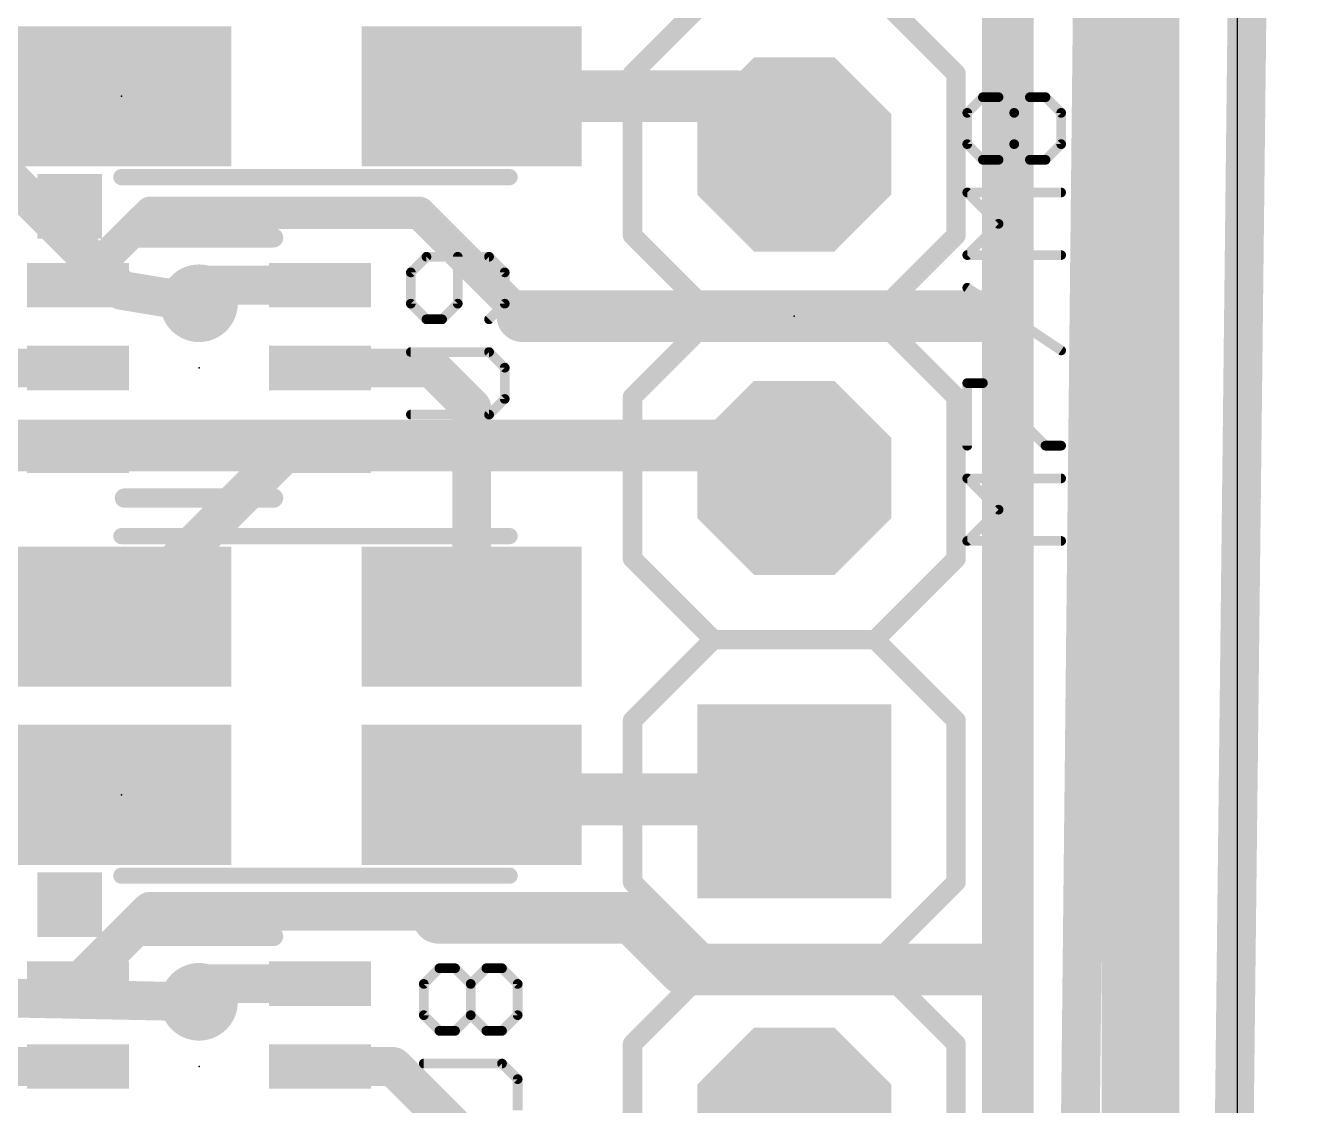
# Model space of a CAD drawing. Extents: x -1.6 to 81.6, y -2 to 51.3.
# Drawn here: x 71.49 to 81.57, y 11.58 to 20.06 of the extents above; entities that cross this region are included whole.
import ezdxf

# ---------------------------------------------------------------- set-up
doc = ezdxf.new("R2010")
doc.units = 0
for name, color, linetype in [('1', 22, 'CONTINUOUS'), ('16', 175, 'CONTINUOUS'), ('17', 82, 'CONTINUOUS'), ('18', 82, 'CONTINUOUS'), ('20', 7, 'CONTINUOUS'), ('21', 253, 'CONTINUOUS'), ('23', 7, 'CONTINUOUS'), ('25', 253, 'CONTINUOUS')]:
    doc.layers.add(name, color=color, linetype=linetype)

# ---------------------------------------------------------------- blocks, each defined once
blk = doc.blocks.new('OCTAGONP')
at = {"const_width": 0.5}
blk.add_lwpolyline([(-0.25, -0.1036), (-0.25, 0.1036), (-0.1036, 0.25), (0.1036, 0.25), (0.25, 0.1036), (0.25, -0.1036), (0.1036, -0.25), (-0.1036, -0.25), (-0.25, -0.1036), (-0.25, 0.1036)], dxfattribs=at)
blk = doc.blocks.new('SQUAREP')
blk.add_solid([(-0.5, -0.5), (0.5, -0.5), (-0.5, 0.5), (0.5, 0.5)])
blk = doc.blocks.new('RECT')
blk.add_solid([(-0.5, -0.5), (0.5, -0.5), (-0.5, 0.5), (0.5, 0.5)])
blk = doc.blocks.new('ROUNDV')
at = {"const_width": 0.5}
blk.add_lwpolyline([(0, -0.25, 1), (0, 0.25, 1), (0, -0.25)], format="xyb", dxfattribs=at)

msp = doc.modelspace()

# ---------------------------------------------------------------- linework, layer by layer
at = {"layer": '1'}
for points, const_width in [([(79.1972, 17.7292), (79.1972, 22.1996)], 0.4064), ([(74.9884, 19.5072), (77.0636, 19.5072)], 0.4064), ([(77.0636, 19.5072), (77.5208, 19.05)], 0.4064), ([(72.2376, 19.5072), (70.104, 19.5072)], 0.3048), ([(71.8972, 18.0236), (72.4664, 18.5928)], 0.254), ([(72.4664, 18.5928), (74.3712, 18.5928)], 0.254), ([(74.3712, 18.5928), (74.5744, 18.5928)], 0.254), ([(74.5744, 18.5928), (75.3872, 17.78)], 0.254), ([(72.8876, 18.0236), (72.8472, 17.8816)], 0.3048), ([(73.7972, 18.0236), (72.8876, 18.0236)], 0.3048), ([(75.3872, 17.78), (79.1464, 17.78)], 0.4064), ([(79.1464, 17.78), (79.1972, 17.7292)], 0.4064), ([(79.1972, 12.7), (79.1972, 17.7292)], 0.4064), ([(70.6492, 17.3736), (71.8972, 17.3736)], 0.3048), ([(73.7972, 17.3736), (74.676, 17.3736)], 0.3048), ([(74.676, 17.3736), (74.9884, 17.0612)], 0.3048), ([(74.9884, 17.0612), (74.9884, 15.4203)], 0.3048), ([(71.2184, 16.7236), (71.8972, 16.7236)], 0.3048), ([(72.2376, 15.4203), (73.5409, 16.7236)], 0.3048), ([(73.5409, 16.7236), (73.7972, 16.7236)], 0.3048), ([(74.9884, 14.0208), (75.0234, 13.9858)], 0.6096), ([(68.58, 14.0208), (72.2376, 14.0208)], 0.3048), ([(75.0234, 13.9858), (77.505, 13.9858)], 0.4064), ([(77.505, 13.9858), (77.5208, 13.97)], 0.4064), ([(71.8972, 12.5372), (72.4664, 13.1064)], 0.3048), ([(72.4664, 13.1064), (74.0664, 13.1064)], 0.3048), ([(74.0664, 13.1064), (74.676, 13.1064)], 0.3048), ([(74.7268, 13.0556), (76.2508, 13.0556)], 0.4064), ([(76.2508, 13.0556), (76.6572, 12.6492)], 0.4064), ([(76.6572, 12.6492), (79.1464, 12.6492)], 0.4064), ([(79.1464, 12.6492), (79.1972, 12.7)], 0.4064), ([(79.1972, 7.6708), (79.1972, 12.7)], 0.4064), ([(72.8472, 12.3952), (72.8876, 12.5372)], 0.3048), ([(72.8876, 12.5372), (73.7972, 12.5372)], 0.3048), ([(70.6492, 11.8872), (71.8972, 11.8872)], 0.3048), ([(73.7972, 11.8872), (74.3712, 11.8872)], 0.3048), ([(74.3712, 11.8872), (74.9884, 11.27)], 0.3048)]:
    msp.add_lwpolyline(points, dxfattribs=dict(at, const_width=const_width))
for points, const_width in [([(74.9884, 19.6088, 1), (74.9884, 19.4056)], 0.2032), ([(77.1354, 19.579, 1), (76.9918, 19.4354)], 0.2032), ([(77.0636, 19.4056, 1), (77.0636, 19.6088)], 0.2032), ([(72.2376, 19.431, 1), (72.2376, 19.5834)], 0.1524), ([(77.449, 18.9782, 1), (77.5926, 19.1218)], 0.2032), ([(72.4664, 18.6563, 1), (72.4664, 18.5293)], 0.127), ([(72.5113, 18.5479, 1), (72.4215, 18.6377)], 0.127), ([(74.3712, 18.6563, 1), (74.3712, 18.5293)], 0.127), ([(74.3712, 18.5293, 1), (74.3712, 18.6563)], 0.127), ([(74.6193, 18.6377, 1), (74.5295, 18.5479)], 0.127), ([(74.5744, 18.5293, 1), (74.5744, 18.6563)], 0.127), ([(72.8876, 18.0998, 1), (72.8876, 17.9474)], 0.1524), ([(72.9609, 18.0027, 1), (72.8143, 18.0445)], 0.1524), ([(73.7972, 17.9474, 1), (73.7972, 18.0998)], 0.1524), ([(71.8523, 18.0685, 1), (71.9421, 17.9787)], 0.127), ([(72.7739, 17.9025, 1), (72.9205, 17.8607)], 0.1524), ([(75.3872, 17.8816, 1), (75.3872, 17.6784)], 0.2032), ([(79.2182, 17.8518, 1), (79.0746, 17.7082)], 0.2032), ([(79.1464, 17.6784, 1), (79.1464, 17.8816)], 0.2032), ([(75.3423, 17.7351, 1), (75.4321, 17.8249)], 0.127), ([(79.2988, 17.7292, 1), (79.0956, 17.7292)], 0.2032), ([(79.1254, 17.6574, 1), (79.269, 17.801)], 0.2032), ([(79.0956, 17.7292, 1), (79.2988, 17.7292)], 0.2032), ([(71.8972, 17.2974, 1), (71.8972, 17.4498)], 0.1524), ([(73.7972, 17.4498, 1), (73.7972, 17.2974)], 0.1524), ([(74.7299, 17.4275, 1), (74.6221, 17.3197)], 0.1524), ([(74.676, 17.2974, 1), (74.676, 17.4498)], 0.1524), ([(75.0646, 17.0612, 1), (74.9122, 17.0612)], 0.1524), ([(74.9345, 17.0073, 1), (75.0423, 17.1151)], 0.1524), ([(71.8972, 16.6474, 1), (71.8972, 16.7998)], 0.1524), ([(73.5409, 16.7998, 1), (73.5409, 16.6474)], 0.1524), ([(73.5947, 16.6697, 1), (73.487, 16.7775)], 0.1524), ([(73.7972, 16.6474, 1), (73.7972, 16.7998)], 0.1524), ([(72.1837, 15.4742, 1), (72.2915, 15.3665)], 0.1524), ([(74.9122, 15.4203, 1), (75.0646, 15.4203)], 0.1524), ([(75.0962, 14.1286, 1), (74.8807, 13.913)], 0.3048), ([(74.9157, 13.878, 1), (75.1312, 14.0936)], 0.3048), ([(72.2376, 13.9446, 1), (72.2376, 14.097)], 0.1524), ([(75.0234, 14.0874, 1), (75.0234, 13.8842)], 0.2032), ([(77.5768, 14.0576, 1), (77.4332, 13.914)], 0.2032), ([(77.449, 13.8982, 1), (77.5926, 14.0418)], 0.2032), ([(77.505, 13.8842, 1), (77.505, 14.0874)], 0.2032), ([(72.4664, 13.1826, 1), (72.4664, 13.0302)], 0.1524), ([(72.5203, 13.0525, 1), (72.4125, 13.1603)], 0.1524), ([(74.0664, 13.1826, 1), (74.0664, 13.0302)], 0.1524), ([(74.0664, 13.0302, 1), (74.0664, 13.1826)], 0.1524), ([(74.7268, 13.0556, 0.4142), (74.676, 13.1064)], 0.3048), ([(74.676, 13.1826, 1), (74.676, 13.0302)], 0.1524), ([(74.7268, 13.1572, 1), (74.7268, 12.954)], 0.2032), ([(74.676, 13.0302, 1), (74.676, 13.1826)], 0.1524), ([(76.3226, 13.1274, 1), (76.179, 12.9838)], 0.2032), ([(76.2508, 12.954, 1), (76.2508, 13.1572)], 0.2032), ([(74.6506, 13.0556, 1), (74.803, 13.0556)], 0.1524), ([(76.6572, 12.7508, 1), (76.6572, 12.5476)], 0.2032), ([(76.5854, 12.5774, 1), (76.729, 12.721)], 0.2032), ([(79.0746, 12.721, 1), (79.2182, 12.5774)], 0.2032), ([(79.2988, 12.7, 1), (79.0956, 12.7)], 0.2032), ([(79.269, 12.6282, 1), (79.1254, 12.7718)], 0.2032), ([(79.1464, 12.5476, 1), (79.1464, 12.7508)], 0.2032), ([(79.0956, 12.7, 1), (79.2988, 12.7)], 0.2032), ([(71.8433, 12.5911, 1), (71.9511, 12.4833)], 0.1524), ([(72.8876, 12.6134, 1), (72.8876, 12.461)], 0.1524), ([(72.9609, 12.5163, 1), (72.8143, 12.5581)], 0.1524), ([(73.7972, 12.461, 1), (73.7972, 12.6134)], 0.1524), ([(72.7739, 12.4161, 1), (72.9205, 12.3743)], 0.1524), ([(71.8972, 11.811, 1), (71.8972, 11.9634)], 0.1524), ([(73.7972, 11.9634, 1), (73.7972, 11.811)], 0.1524), ([(74.4251, 11.9411, 1), (74.3173, 11.8333)], 0.1524), ([(74.3712, 11.811, 1), (74.3712, 11.9634)], 0.1524)]:
    msp.add_lwpolyline(points, format="xyb", dxfattribs=dict(at, const_width=const_width))
at = {"layer": '16'}
for points, const_width in [([(81.4201, 50.446), (80.8248, -1.8072)], 0.3048), ([(80.2386, 43.2054), (80.2386, 3.2766)], 0.6096), ([(79.9084, 24.638), (79.6544, 0.9144)], 0.3048), ([(72.2376, 17.9832), (70.7136, 19.5072)], 0.3048), ([(72.8472, 17.8816), (72.2376, 17.9832)], 0.3048), ([(69.1896, 16.764), (77.2668, 16.764)], 0.4064), ([(77.2668, 16.764), (77.5208, 16.51)], 0.4064), ([(67.7672, 12.4968), (72.8472, 12.3952)], 0.3048), ([(77.4522, 11.3614), (77.5208, 11.43)], 0.4064)]:
    msp.add_lwpolyline(points, dxfattribs=dict(at, const_width=const_width))
for points, const_width in [([(72.2501, 18.0584, 1), (72.2251, 17.908)], 0.1524), ([(72.1837, 17.9293, 1), (72.2915, 18.0371)], 0.1524), ([(72.8347, 17.8064, 1), (72.8597, 17.9568)], 0.1524), ([(77.3386, 16.8358, 1), (77.195, 16.6922)], 0.2032), ([(77.2668, 16.6624, 1), (77.2668, 16.8656)], 0.2032), ([(77.449, 16.4382, 1), (77.5926, 16.5818)], 0.2032), ([(72.8457, 12.319, 1), (72.8487, 12.4714)], 0.1524), ([(77.5926, 11.3582, 1), (77.449, 11.5018)], 0.2032)]:
    msp.add_lwpolyline(points, format="xyb", dxfattribs=dict(at, const_width=const_width))
at = {"layer": '20'}
msp.add_line((81, 1), (81, 51), dxfattribs=at)
at = {"layer": '21'}
for points, const_width in [([(76.2508, 19.685), (76.8858, 20.32)], 0.1524), ([(78.1558, 20.32), (78.7908, 19.685)], 0.1524), ([(76.2508, 18.415), (76.2508, 19.685)], 0.1524), ([(78.7908, 19.685), (78.7908, 18.415)], 0.1524), ([(75.2856, 18.8722), (72.2376, 18.8722)], 0.127), ([(72.2622, 18.3956), (73.4322, 18.3956)], 0.1524), ([(76.8858, 17.78), (76.2508, 18.415)], 0.1524), ([(78.7908, 18.415), (78.1558, 17.78)], 0.1524), ([(76.2508, 17.145), (76.8858, 17.78)], 0.1524), ([(76.8858, 17.78), (78.1558, 17.78)], 0.1524), ([(78.1558, 17.78), (78.7908, 17.145)], 0.1524), ([(76.2508, 15.875), (76.2508, 17.145)], 0.1524), ([(78.7908, 17.145), (78.7908, 15.875)], 0.1524), ([(73.4322, 16.3516), (72.2622, 16.3516)], 0.1524), ([(72.2376, 16.0528), (75.2856, 16.0528)], 0.127), ([(76.8858, 15.24), (76.2508, 15.875)], 0.1524), ([(78.7908, 15.875), (78.1558, 15.24)], 0.1524), ([(76.2508, 14.605), (76.8858, 15.24)], 0.1524), ([(76.8858, 15.24), (78.1558, 15.24)], 0.1524), ([(78.1558, 15.24), (78.7908, 14.605)], 0.1524), ([(76.2508, 13.335), (76.2508, 14.605)], 0.1524), ([(78.7908, 14.605), (78.7908, 13.335)], 0.1524), ([(75.2856, 13.3858), (72.2376, 13.3858)], 0.127), ([(76.2508, 13.335), (76.8858, 12.7)], 0.1524), ([(78.1558, 12.7), (78.7908, 13.335)], 0.1524), ([(72.2622, 12.9092), (73.4322, 12.9092)], 0.1524), ([(76.2508, 12.065), (76.8858, 12.7)], 0.1524), ([(76.8858, 12.7), (78.1558, 12.7)], 0.1524), ([(76.8858, 12.7), (78.1558, 12.7)], 0.1524), ([(78.1558, 12.7), (78.7908, 12.065)], 0.1524), ([(76.2508, 10.795), (76.2508, 12.065)], 0.1524), ([(78.7908, 12.065), (78.7908, 10.795)], 0.1524)]:
    msp.add_lwpolyline(points, dxfattribs=dict(at, const_width=const_width))
for points, const_width in [([(76.2889, 19.685, 1), (76.2127, 19.685)], 0.0762), ([(76.2239, 19.7119, 1), (76.2777, 19.6581)], 0.0762), ([(78.8289, 19.685, 1), (78.7527, 19.685)], 0.0762), ([(78.7639, 19.6581, 1), (78.8177, 19.7119)], 0.0762), ([(72.2376, 18.9039, 1), (72.2376, 18.8405)], 0.0635), ([(75.2856, 18.8405, 1), (75.2856, 18.9039)], 0.0635), ([(72.2622, 18.4337, 1), (72.2622, 18.3575)], 0.0762), ([(73.4322, 18.3575, 1), (73.4322, 18.4337)], 0.0762), ([(76.2777, 18.4419, 1), (76.2239, 18.3881)], 0.0762), ([(78.8177, 18.3881, 1), (78.7639, 18.4419)], 0.0762), ([(76.2127, 18.415, 1), (76.2889, 18.415)], 0.0762), ([(78.7527, 18.415, 1), (78.8289, 18.415)], 0.0762), ([(76.8858, 17.8181, 1), (76.8858, 17.7419)], 0.0762), ([(76.9127, 17.7531, 1), (76.8589, 17.8069)], 0.0762), ([(78.1827, 17.8069, 1), (78.1289, 17.7531)], 0.0762), ([(78.1558, 17.7419, 1), (78.1558, 17.8181)], 0.0762), ([(76.8589, 17.7531, 1), (76.9127, 17.8069)], 0.0762), ([(78.1289, 17.8069, 1), (78.1827, 17.7531)], 0.0762), ([(76.2889, 17.145, 1), (76.2127, 17.145)], 0.0762), ([(76.2239, 17.1719, 1), (76.2777, 17.1181)], 0.0762), ([(78.8289, 17.145, 1), (78.7527, 17.145)], 0.0762), ([(78.7639, 17.1181, 1), (78.8177, 17.1719)], 0.0762), ([(72.2622, 16.3897, 1), (72.2622, 16.3135)], 0.0762), ([(73.4322, 16.3135, 1), (73.4322, 16.3897)], 0.0762), ([(72.2376, 16.0846, 1), (72.2376, 16.0211)], 0.0635), ([(75.2856, 16.0211, 1), (75.2856, 16.0846)], 0.0635), ([(76.2777, 15.9019, 1), (76.2239, 15.8481)], 0.0762), ([(78.8177, 15.8481, 1), (78.7639, 15.9019)], 0.0762), ([(76.2127, 15.875, 1), (76.2889, 15.875)], 0.0762), ([(78.7527, 15.875, 1), (78.8289, 15.875)], 0.0762), ([(76.8858, 15.2781, 1), (76.8858, 15.2019)], 0.0762), ([(76.9127, 15.2131, 1), (76.8589, 15.2669)], 0.0762), ([(76.8589, 15.2131, 1), (76.9127, 15.2669)], 0.0762), ([(78.1827, 15.2669, 1), (78.1289, 15.2131)], 0.0762), ([(78.1289, 15.2669, 1), (78.1827, 15.2131)], 0.0762), ([(78.1558, 15.2019, 1), (78.1558, 15.2781)], 0.0762), ([(76.2889, 14.605, 1), (76.2127, 14.605)], 0.0762), ([(76.2239, 14.6319, 1), (76.2777, 14.5781)], 0.0762), ([(78.8289, 14.605, 1), (78.7527, 14.605)], 0.0762), ([(78.7639, 14.5781, 1), (78.8177, 14.6319)], 0.0762), ([(72.2376, 13.4176, 1), (72.2376, 13.3541)], 0.0635), ([(75.2856, 13.3541, 1), (75.2856, 13.4176)], 0.0635), ([(76.2127, 13.335, 1), (76.2889, 13.335)], 0.0762), ([(76.2777, 13.3619, 1), (76.2239, 13.3081)], 0.0762), ([(78.7527, 13.335, 1), (78.8289, 13.335)], 0.0762), ([(78.8177, 13.3081, 1), (78.7639, 13.3619)], 0.0762), ([(72.2622, 12.9473, 1), (72.2622, 12.8711)], 0.0762), ([(73.4322, 12.8711, 1), (73.4322, 12.9473)], 0.0762), ([(76.8858, 12.7381, 1), (76.8858, 12.6619)], 0.0762), ([(76.8858, 12.7381, 1), (76.8858, 12.6619)], 0.0762), ([(76.9127, 12.6731, 1), (76.8589, 12.7269)], 0.0762), ([(76.8589, 12.6731, 1), (76.9127, 12.7269)], 0.0762), ([(78.1827, 12.7269, 1), (78.1289, 12.6731)], 0.0762), ([(78.1289, 12.7269, 1), (78.1827, 12.6731)], 0.0762), ([(78.1558, 12.6619, 1), (78.1558, 12.7381)], 0.0762), ([(78.1558, 12.6619, 1), (78.1558, 12.7381)], 0.0762), ([(76.2889, 12.065, 1), (76.2127, 12.065)], 0.0762), ([(76.2239, 12.0919, 1), (76.2777, 12.0381)], 0.0762), ([(78.8289, 12.065, 1), (78.7527, 12.065)], 0.0762), ([(78.7639, 12.0381, 1), (78.8177, 12.0919)], 0.0762)]:
    msp.add_lwpolyline(points, format="xyb", dxfattribs=dict(at, const_width=const_width))
at = {"layer": '23'}
for p in [(72.2376, 19.5072), (77.5208, 17.78), (72.8472, 17.3736), (72.2376, 14.0208), (72.8472, 11.8872)]:
    msp.add_point(p, dxfattribs=at)
at = {"layer": '25', "const_width": 0.0762}
for points in [[(78.8791, 19.377), (79.0019, 19.4998)], [(79.0019, 19.4998), (79.1248, 19.4998)], [(79.1248, 19.4998), (79.2477, 19.377)], [(79.2477, 19.377), (79.3706, 19.4998)], [(79.3706, 19.4998), (79.4934, 19.4998)], [(79.4934, 19.4998), (79.6163, 19.377)], [(78.8791, 19.1312), (78.8791, 19.377)], [(79.2477, 19.1312), (79.2477, 19.377)], [(79.6163, 19.377), (79.6163, 19.1312)], [(79.0019, 19.0084), (78.8791, 19.1312)], [(79.2477, 19.1312), (79.1248, 19.0084)], [(79.3706, 19.0084), (79.2477, 19.1312)], [(79.6163, 19.1312), (79.4934, 19.0084)], [(79.1248, 19.0084), (79.0019, 19.0084)], [(79.4934, 19.0084), (79.3706, 19.0084)], [(79.1248, 18.5057), (78.8791, 18.7514)], [(78.8791, 18.7514), (79.6163, 18.7514)], [(78.8791, 18.2599), (79.1248, 18.5057)], [(74.6331, 18.247), (74.5103, 18.1241)], [(75.1246, 18.247), (74.6331, 18.247)], [(74.8789, 17.8784), (74.8789, 18.247)], [(75.2475, 18.1241), (75.1246, 18.247)], [(79.6163, 18.2599), (78.8791, 18.2599)], [(74.5103, 18.1241), (74.5103, 17.8784)], [(75.2475, 17.8784), (75.2475, 18.1241)], [(79.6163, 17.5115), (78.8791, 18.003)], [(74.5103, 17.8784), (74.6331, 17.7555)], [(74.756, 17.7555), (74.8789, 17.8784)], [(75.1246, 17.7555), (75.2475, 17.8784)], [(74.6331, 17.7555), (74.756, 17.7555)], [(75.1246, 17.4986), (74.5103, 17.4986)], [(75.2475, 17.3757), (75.1246, 17.4986)], [(75.2475, 17.1299), (75.2475, 17.3757)], [(78.8791, 16.7631), (78.8791, 17.2546)], [(78.8791, 17.2546), (79.0019, 17.2546)], [(79.0019, 17.2546), (79.4934, 16.7631)], [(75.1246, 17.0071), (75.2475, 17.1299)], [(74.5103, 17.0071), (75.1246, 17.0071)], [(79.4934, 16.7631), (79.6163, 16.7631)], [(79.1248, 16.2604), (78.8791, 16.5062)], [(78.8791, 16.5062), (79.6163, 16.5062)], [(78.8791, 16.0147), (79.1248, 16.2604)], [(79.6163, 16.0147), (78.8791, 16.0147)], [(74.6119, 12.5361), (74.7347, 12.659)], [(74.7347, 12.659), (74.8576, 12.659)], [(74.8576, 12.659), (74.9805, 12.5361)], [(74.9805, 12.5361), (75.1034, 12.659)], [(75.1034, 12.659), (75.2262, 12.659)], [(75.2262, 12.659), (75.3491, 12.5361)], [(74.6119, 12.2904), (74.6119, 12.5361)], [(74.9805, 12.2904), (74.9805, 12.5361)], [(75.3491, 12.5361), (75.3491, 12.2904)], [(74.7347, 12.1675), (74.6119, 12.2904)], [(74.9805, 12.2904), (74.8576, 12.1675)], [(75.1034, 12.1675), (74.9805, 12.2904)], [(75.3491, 12.2904), (75.2262, 12.1675)], [(74.8576, 12.1675), (74.7347, 12.1675)], [(75.2262, 12.1675), (75.1034, 12.1675)], [(75.2262, 11.9106), (74.6119, 11.9106)], [(75.3491, 11.7877), (75.2262, 11.9106)], [(75.3491, 11.5419), (75.3491, 11.7877)]]:
    msp.add_lwpolyline(points, dxfattribs=at)
at = {"layer": '25', "const_width": 0.0381}
for points in [[(79.0019, 19.5189, 1), (79.0019, 19.4808)], [(79.0154, 19.4864, 1), (78.9885, 19.5133)], [(79.1383, 19.5133, 1), (79.1113, 19.4864)], [(79.1248, 19.4808, 1), (79.1248, 19.5189)], [(79.3706, 19.5189, 1), (79.3706, 19.4808)], [(79.384, 19.4864, 1), (79.3571, 19.5133)], [(79.5069, 19.5133, 1), (79.48, 19.4864)], [(79.4934, 19.4808, 1), (79.4934, 19.5189)], [(78.8981, 19.377, 1), (78.86, 19.377)], [(78.8656, 19.3904, 1), (78.8925, 19.3635)], [(79.2667, 19.377, 1), (79.2286, 19.377)], [(79.2342, 19.3904, 1), (79.2612, 19.3635)], [(79.2342, 19.3635, 1), (79.2612, 19.3904)], [(79.6354, 19.377, 1), (79.5973, 19.377)], [(79.6028, 19.3635, 1), (79.6298, 19.3904)], [(78.8925, 19.1447, 1), (78.8656, 19.1178)], [(79.2612, 19.1447, 1), (79.2342, 19.1178)], [(79.2612, 19.1178, 1), (79.2342, 19.1447)], [(79.6298, 19.1178, 1), (79.6028, 19.1447)], [(78.86, 19.1312, 1), (78.8981, 19.1312)], [(79.2286, 19.1312, 1), (79.2667, 19.1312)], [(79.5973, 19.1312, 1), (79.6354, 19.1312)], [(79.0019, 19.0274, 1), (79.0019, 18.9893)], [(78.9885, 18.9949, 1), (79.0154, 19.0218)], [(79.1113, 19.0218, 1), (79.1383, 18.9949)], [(79.1248, 18.9893, 1), (79.1248, 19.0274)], [(79.3706, 19.0274, 1), (79.3706, 18.9893)], [(79.3571, 18.9949, 1), (79.384, 19.0218)], [(79.48, 19.0218, 1), (79.5069, 18.9949)], [(79.4934, 18.9893, 1), (79.4934, 19.0274)], [(78.8925, 18.7649, 1), (78.8656, 18.738)], [(78.8791, 18.7705, 1), (78.8791, 18.7324)], [(79.6163, 18.7324, 1), (79.6163, 18.7705)], [(79.1383, 18.4922, 1), (79.1113, 18.5192)], [(79.1113, 18.4922, 1), (79.1383, 18.5192)], [(74.6331, 18.266, 1), (74.6331, 18.2279)], [(74.6466, 18.2335, 1), (74.6197, 18.2604)], [(74.8979, 18.247, 1), (74.8598, 18.247)], [(75.1381, 18.2604, 1), (75.1112, 18.2335)], [(75.1246, 18.2279, 1), (75.1246, 18.266)], [(78.8791, 18.279, 1), (78.8791, 18.2409)], [(78.8656, 18.2734, 1), (78.8925, 18.2465)], [(79.6163, 18.2409, 1), (79.6163, 18.279)], [(74.4968, 18.1376, 1), (74.5237, 18.1106)], [(74.5293, 18.1241, 1), (74.4912, 18.1241)], [(75.2665, 18.1241, 1), (75.2285, 18.1241)], [(75.234, 18.1106, 1), (75.261, 18.1376)], [(78.8896, 18.0189, 1), (78.8685, 17.9872)], [(74.5237, 17.8918, 1), (74.4968, 17.8649)], [(74.4912, 17.8784, 1), (74.5293, 17.8784)], [(74.8598, 17.8784, 1), (74.8979, 17.8784)], [(74.8924, 17.8649, 1), (74.8654, 17.8918)], [(75.2285, 17.8784, 1), (75.2665, 17.8784)], [(75.261, 17.8649, 1), (75.234, 17.8918)], [(74.6331, 17.7745, 1), (74.6331, 17.7364)], [(74.6197, 17.742, 1), (74.6466, 17.769)], [(74.7425, 17.769, 1), (74.7695, 17.742)], [(74.756, 17.7364, 1), (74.756, 17.7745)], [(75.1112, 17.769, 1), (75.1381, 17.742)], [(74.5103, 17.5176, 1), (74.5103, 17.4795)], [(75.1381, 17.512, 1), (75.1112, 17.4851)], [(75.1246, 17.4795, 1), (75.1246, 17.5176)], [(79.6057, 17.4957, 1), (79.6269, 17.5274)], [(75.2665, 17.3757, 1), (75.2285, 17.3757)], [(75.234, 17.3622, 1), (75.261, 17.3892)], [(78.8981, 17.2546, 1), (78.86, 17.2546)], [(78.8791, 17.2736, 1), (78.8791, 17.2355)], [(79.0154, 17.2681, 1), (78.9885, 17.2411)], [(79.0019, 17.2355, 1), (79.0019, 17.2736)], [(75.2285, 17.1299, 1), (75.2665, 17.1299)], [(75.261, 17.1165, 1), (75.234, 17.1434)], [(74.5103, 17.0261, 1), (74.5103, 16.988)], [(75.1112, 17.0205, 1), (75.1381, 16.9936)], [(75.1246, 16.988, 1), (75.1246, 17.0261)], [(78.86, 16.7631, 1), (78.8981, 16.7631)], [(79.4934, 16.7822, 1), (79.4934, 16.7441)], [(79.48, 16.7496, 1), (79.5069, 16.7766)], [(79.6163, 16.7441, 1), (79.6163, 16.7822)], [(78.8925, 16.5197, 1), (78.8656, 16.4927)], [(78.8791, 16.5252, 1), (78.8791, 16.4871)], [(79.6163, 16.4871, 1), (79.6163, 16.5252)], [(79.1383, 16.247, 1), (79.1113, 16.2739)], [(79.1113, 16.247, 1), (79.1383, 16.2739)], [(78.8656, 16.0282, 1), (78.8925, 16.0012)], [(78.8791, 16.0338, 1), (78.8791, 15.9957)], [(79.6163, 15.9957, 1), (79.6163, 16.0338)], [(74.7347, 12.678, 1), (74.7347, 12.6399)], [(74.7482, 12.6455, 1), (74.7213, 12.6724)], [(74.8711, 12.6724, 1), (74.8441, 12.6455)], [(74.8576, 12.6399, 1), (74.8576, 12.678)], [(75.1034, 12.678, 1), (75.1034, 12.6399)], [(75.1168, 12.6455, 1), (75.0899, 12.6724)], [(75.2397, 12.6724, 1), (75.2128, 12.6455)], [(75.2262, 12.6399, 1), (75.2262, 12.678)], [(74.5984, 12.5496, 1), (74.6253, 12.5226)], [(74.6309, 12.5361, 1), (74.5928, 12.5361)], [(74.9995, 12.5361, 1), (74.9614, 12.5361)], [(74.967, 12.5496, 1), (74.994, 12.5226)], [(74.967, 12.5226, 1), (74.994, 12.5496)], [(75.3681, 12.5361, 1), (75.3301, 12.5361)], [(75.3356, 12.5226, 1), (75.3626, 12.5496)], [(74.6253, 12.3038, 1), (74.5984, 12.2769)], [(74.5928, 12.2904, 1), (74.6309, 12.2904)], [(74.994, 12.3038, 1), (74.967, 12.2769)], [(74.9614, 12.2904, 1), (74.9995, 12.2904)], [(74.994, 12.2769, 1), (74.967, 12.3038)], [(75.3301, 12.2904, 1), (75.3681, 12.2904)], [(75.3626, 12.2769, 1), (75.3356, 12.3038)], [(74.7347, 12.1865, 1), (74.7347, 12.1484)], [(74.8576, 12.1484, 1), (74.8576, 12.1865)], [(75.1034, 12.1865, 1), (75.1034, 12.1484)], [(75.2262, 12.1484, 1), (75.2262, 12.1865)], [(74.7213, 12.154, 1), (74.7482, 12.181)], [(74.8441, 12.181, 1), (74.8711, 12.154)], [(75.0899, 12.154, 1), (75.1168, 12.181)], [(75.2128, 12.181, 1), (75.2397, 12.154)], [(74.6119, 11.9296, 1), (74.6119, 11.8915)], [(75.2397, 11.924, 1), (75.2128, 11.8971)], [(75.2262, 11.8915, 1), (75.2262, 11.9296)], [(75.3681, 11.7877, 1), (75.3301, 11.7877)], [(75.3356, 11.7742, 1), (75.3626, 11.8012)]]:
    msp.add_lwpolyline(points, format="xyb", dxfattribs=at)

# ---------------------------------------------------------------- block references
at = {"layer": '1', "xscale": 1.7272, "yscale": 1.0998}
for p in [(72.2376, 19.5072), (74.9884, 19.5072), (72.2376, 15.4203), (74.9884, 15.4203), (72.2376, 14.0208), (74.9884, 14.0208)]:
    msp.add_blockref('RECT', p, dxfattribs=at)
at = {"layer": '1', "xscale": 0.35, "yscale": 0.8, "rotation": 270}
for p in [(71.8972, 18.0236), (73.7972, 18.0236), (71.8972, 17.3736), (73.7972, 17.3736), (71.8972, 16.7236), (73.7972, 16.7236), (71.8972, 12.5372), (73.7972, 12.5372), (71.8972, 11.8872), (73.7972, 11.8872)]:
    msp.add_blockref('RECT', p, dxfattribs=at)
at = {"layer": '17', "xscale": 1.524, "yscale": 1.524, "rotation": 90}
for name, p in [('OCTAGONP', (77.5208, 19.05)), ('OCTAGONP', (77.5208, 19.05)), ('OCTAGONP', (77.5208, 16.51)), ('OCTAGONP', (77.5208, 16.51)), ('SQUAREP', (77.5208, 13.97)), ('SQUAREP', (77.5208, 13.97)), ('OCTAGONP', (77.5208, 11.43)), ('OCTAGONP', (77.5208, 11.43))]:
    msp.add_blockref(name, p, dxfattribs=at)
at = {"layer": '18', "xscale": 0.6096, "yscale": 0.6096}
for p in [(72.8472, 17.8816), (72.8472, 17.8816), (72.8472, 12.3952), (72.8472, 12.3952)]:
    msp.add_blockref('ROUNDV', p, dxfattribs=at)
at = {"layer": '21', "xscale": 0.508, "yscale": 0.508, "rotation": 270}
for p in [(71.8312, 18.6436), (71.8312, 13.1572)]:
    msp.add_blockref('RECT', p, dxfattribs=at)

doc.saveas('drawing.dxf')
